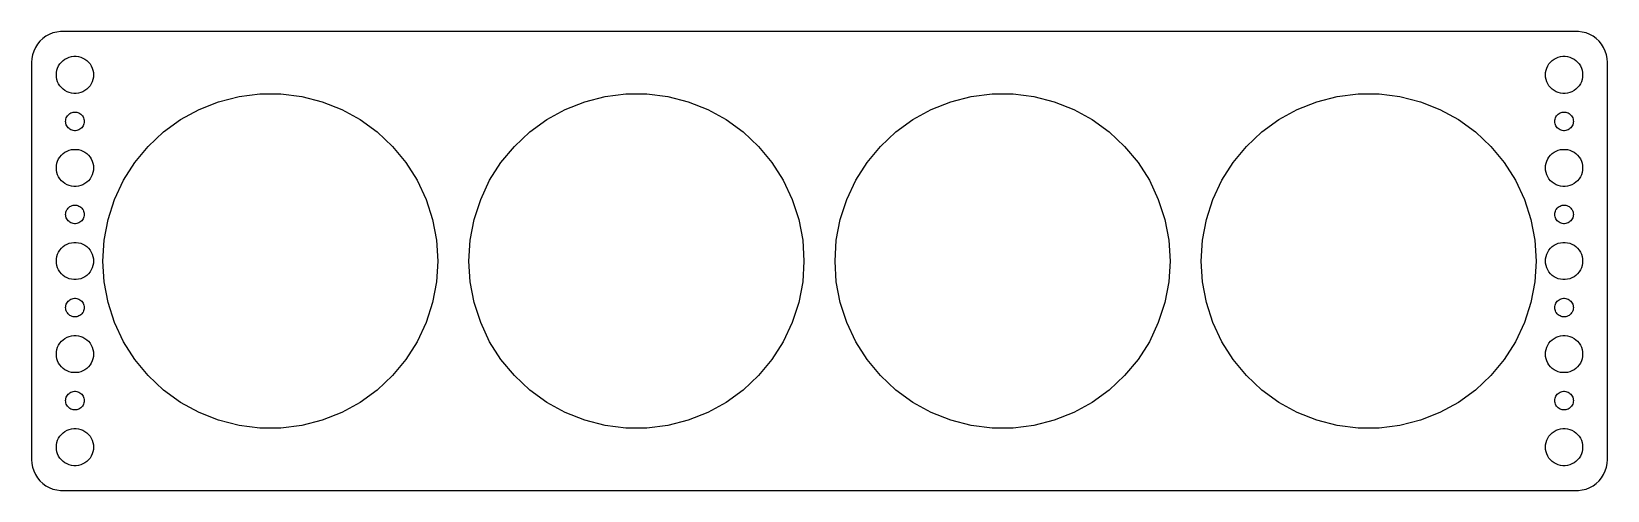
# Model space of a CAD drawing. Header units: metres. Extents: x -127 to 127, y -37 to 37.
import ezdxf

# ---------------------------------------------------------------- set-up
doc = ezdxf.new("R2010")
doc.units = ezdxf.units.M

msp = doc.modelspace()

# ---------------------------------------------------------------- linework, layer by layer
for p, q in [((-125.187, 35.8526), (-125.645, 35.4227)), ((-124.679, 36.2216), (-125.187, 35.8526)), ((-124.129, 36.5241), (-124.679, 36.2216)), ((-123.545, 36.7553), (-124.129, 36.5241)), ((-122.937, 36.9114), (-123.545, 36.7553)), ((-122.314, 36.9901), (-122.937, 36.9114)), ((122.314, 36.9901), (-122.314, 36.9901)), ((122.937, 36.9114), (122.314, 36.9901)), ((123.545, 36.7553), (122.937, 36.9114)), ((124.129, 36.5241), (123.545, 36.7553)), ((124.679, 36.2216), (124.129, 36.5241)), ((125.187, 35.8526), (124.679, 36.2216)), ((125.645, 35.4227), (125.187, 35.8526)), ((-126.843, 33.2434), (-126.961, 32.6267)), ((-126.649, 33.8406), (-126.843, 33.2434)), ((-126.382, 34.4088), (-126.649, 33.8406)), ((-126.045, 34.9389), (-126.382, 34.4088)), ((-125.645, 35.4227), (-126.045, 34.9389)), ((126.045, 34.9389), (125.645, 35.4227)), ((126.382, 34.4088), (126.045, 34.9389)), ((126.649, 33.8406), (126.382, 34.4088)), ((126.843, 33.2434), (126.649, 33.8406)), ((126.961, 32.6267), (126.843, 33.2434)), ((-126.961, 32.6267), (-127, 32)), ((-127, 32), (-127, -32)), ((-122.976, 30.376), (-122.906, 30.7461)), ((-122.906, 30.7461), (-122.789, 31.1044)), ((-122.789, 31.1044), (-122.629, 31.4453)), ((-122.629, 31.4453), (-122.427, 31.7634)), ((-122.427, 31.7634), (-122.187, 32.0536)), ((-122.187, 32.0536), (-121.912, 32.3115)), ((-121.912, 32.3115), (-121.607, 32.533)), ((-121.607, 32.533), (-121.277, 32.7145)), ((-121.277, 32.7145), (-120.927, 32.8532)), ((-120.927, 32.8532), (-120.562, 32.9469)), ((-120.562, 32.9469), (-120.188, 32.9941)), ((-120.188, 32.9941), (-119.812, 32.9941)), ((-119.812, 32.9941), (-119.438, 32.9469)), ((-119.438, 32.9469), (-119.073, 32.8532)), ((-119.073, 32.8532), (-118.723, 32.7145)), ((-118.723, 32.7145), (-118.393, 32.533)), ((-118.393, 32.533), (-118.088, 32.3115)), ((-118.088, 32.3115), (-117.813, 32.0536)), ((-117.813, 32.0536), (-117.573, 31.7634)), ((-117.573, 31.7634), (-117.371, 31.4453)), ((-117.371, 31.4453), (-117.211, 31.1044)), ((-117.211, 31.1044), (-117.094, 30.7461)), ((-117.094, 30.7461), (-117.024, 30.376)), ((117.024, 30.376), (117.094, 30.7461)), ((117.094, 30.7461), (117.211, 31.1044)), ((117.211, 31.1044), (117.371, 31.4453)), ((117.371, 31.4453), (117.573, 31.7634)), ((117.573, 31.7634), (117.813, 32.0536)), ((117.813, 32.0536), (118.088, 32.3115)), ((118.088, 32.3115), (118.393, 32.533)), ((118.393, 32.533), (118.723, 32.7145)), ((118.723, 32.7145), (119.073, 32.8532)), ((119.073, 32.8532), (119.438, 32.9469)), ((119.438, 32.9469), (119.812, 32.9941)), ((119.812, 32.9941), (120.188, 32.9941)), ((120.188, 32.9941), (120.562, 32.9469)), ((120.562, 32.9469), (120.927, 32.8532)), ((120.927, 32.8532), (121.277, 32.7145)), ((121.277, 32.7145), (121.607, 32.533)), ((121.607, 32.533), (121.912, 32.3115)), ((121.912, 32.3115), (122.187, 32.0536)), ((122.187, 32.0536), (122.427, 31.7634)), ((122.427, 31.7634), (122.629, 31.4453)), ((122.629, 31.4453), (122.789, 31.1044)), ((122.789, 31.1044), (122.906, 30.7461)), ((122.906, 30.7461), (122.976, 30.376)), ((127, 32), (126.961, 32.6267)), ((127, -32), (127, 32)), ((-123, 30), (-122.976, 30.376)), ((-122.976, 29.624), (-123, 30)), ((-122.906, 29.2539), (-122.976, 29.624)), ((-122.789, 28.8956), (-122.906, 29.2539)), ((-122.629, 28.5547), (-122.789, 28.8956)), ((-122.427, 28.2366), (-122.629, 28.5547)), ((-122.187, 27.9464), (-122.427, 28.2366)), ((-121.912, 27.6884), (-122.187, 27.9464)), ((-117.813, 27.9464), (-118.088, 27.6884)), ((-117.573, 28.2366), (-117.813, 27.9464)), ((-117.371, 28.5547), (-117.573, 28.2366)), ((-117.211, 28.8956), (-117.371, 28.5547)), ((-117.094, 29.2539), (-117.211, 28.8956)), ((-117.024, 29.624), (-117.094, 29.2539)), ((-117.024, 30.376), (-117, 30)), ((-117, 30), (-117.024, 29.624)), ((117, 30), (117.024, 30.376)), ((117.024, 29.624), (117, 30)), ((117.094, 29.2539), (117.024, 29.624)), ((117.211, 28.8956), (117.094, 29.2539)), ((117.371, 28.5547), (117.211, 28.8956)), ((117.573, 28.2366), (117.371, 28.5547)), ((117.813, 27.9464), (117.573, 28.2366)), ((118.088, 27.6884), (117.813, 27.9464)), ((122.187, 27.9464), (121.912, 27.6884)), ((122.427, 28.2366), (122.187, 27.9464)), ((122.629, 28.5547), (122.427, 28.2366)), ((122.789, 28.8956), (122.629, 28.5547)), ((122.906, 29.2539), (122.789, 28.8956)), ((122.976, 29.624), (122.906, 29.2539)), ((122.976, 30.376), (123, 30)), ((123, 30), (122.976, 29.624)), ((-121.607, 27.467), (-121.912, 27.6884)), ((-121.277, 27.2855), (-121.607, 27.467)), ((-120.927, 27.1468), (-121.277, 27.2855)), ((-120.562, 27.0531), (-120.927, 27.1468)), ((-120.188, 27.0059), (-120.562, 27.0531)), ((-119.812, 27.0059), (-120.188, 27.0059)), ((-119.438, 27.0531), (-119.812, 27.0059)), ((-119.073, 27.1468), (-119.438, 27.0531)), ((-118.723, 27.2855), (-119.073, 27.1468)), ((-118.393, 27.467), (-118.723, 27.2855)), ((-118.088, 27.6884), (-118.393, 27.467)), ((-99.996, 24.4303), (-96.8435, 25.6785)), ((-96.8435, 25.6785), (-93.5593, 26.5217)), ((-93.5593, 26.5217), (-90.1953, 26.9467)), ((-90.1953, 26.9467), (-86.8047, 26.9467)), ((-86.8047, 26.9467), (-83.4407, 26.5217)), ((-83.4407, 26.5217), (-80.1565, 25.6785)), ((-80.1565, 25.6785), (-77.004, 24.4303)), ((-40.996, 24.4303), (-37.8435, 25.6785)), ((-37.8435, 25.6785), (-34.5593, 26.5217)), ((-34.5593, 26.5217), (-31.1953, 26.9467)), ((-31.1953, 26.9467), (-27.8046, 26.9467)), ((-27.8046, 26.9467), (-24.4407, 26.5217)), ((-24.4407, 26.5217), (-21.1565, 25.6785)), ((-21.1565, 25.6785), (-18.004, 24.4303)), ((18.004, 24.4303), (21.1565, 25.6785)), ((21.1565, 25.6785), (24.4407, 26.5217)), ((24.4407, 26.5217), (27.8046, 26.9467)), ((27.8046, 26.9467), (31.1953, 26.9467)), ((31.1953, 26.9467), (34.5593, 26.5217)), ((34.5593, 26.5217), (37.8435, 25.6785)), ((37.8435, 25.6785), (40.996, 24.4303)), ((77.004, 24.4303), (80.1565, 25.6785)), ((80.1565, 25.6785), (83.4407, 26.5217)), ((83.4407, 26.5217), (86.8047, 26.9467)), ((86.8047, 26.9467), (90.1953, 26.9467)), ((90.1953, 26.9467), (93.5593, 26.5217)), ((93.5593, 26.5217), (96.8435, 25.6785)), ((96.8435, 25.6785), (99.996, 24.4303)), ((118.393, 27.467), (118.088, 27.6884)), ((118.723, 27.2855), (118.393, 27.467)), ((119.073, 27.1468), (118.723, 27.2855)), ((119.438, 27.0531), (119.073, 27.1468)), ((119.812, 27.0059), (119.438, 27.0531)), ((120.188, 27.0059), (119.812, 27.0059)), ((120.562, 27.0531), (120.188, 27.0059)), ((120.927, 27.1468), (120.562, 27.0531)), ((121.277, 27.2855), (120.927, 27.1468)), ((121.607, 27.467), (121.277, 27.2855)), ((121.912, 27.6884), (121.607, 27.467)), ((-121.488, 22.688), (-121.453, 22.873)), ((-121.453, 22.873), (-121.395, 23.0522)), ((-121.395, 23.0522), (-121.314, 23.2226)), ((-121.314, 23.2226), (-121.214, 23.3817)), ((-121.214, 23.3817), (-121.093, 23.5268)), ((-121.093, 23.5268), (-120.956, 23.6558)), ((-120.956, 23.6558), (-120.804, 23.7665)), ((-120.804, 23.7665), (-120.639, 23.8572)), ((-120.639, 23.8572), (-120.464, 23.9266)), ((-120.464, 23.9266), (-120.281, 23.9734)), ((-120.281, 23.9734), (-120.094, 23.997)), ((-120.094, 23.997), (-119.906, 23.997)), ((-119.906, 23.997), (-119.719, 23.9734)), ((-119.719, 23.9734), (-119.536, 23.9266)), ((-119.536, 23.9266), (-119.361, 23.8572)), ((-119.361, 23.8572), (-119.196, 23.7665)), ((-119.196, 23.7665), (-119.044, 23.6558)), ((-119.044, 23.6558), (-118.907, 23.5268)), ((-118.907, 23.5268), (-118.786, 23.3817)), ((-118.786, 23.3817), (-118.686, 23.2226)), ((-118.686, 23.2226), (-118.605, 23.0522)), ((-118.605, 23.0522), (-118.547, 22.873)), ((-118.547, 22.873), (-118.512, 22.688)), ((-102.967, 22.7968), (-99.996, 24.4303)), ((-77.004, 24.4303), (-74.0327, 22.7968)), ((-43.9673, 22.7968), (-40.996, 24.4303)), ((-18.004, 24.4303), (-15.0327, 22.7968)), ((15.0327, 22.7968), (18.004, 24.4303)), ((40.996, 24.4303), (43.9673, 22.7968)), ((74.0327, 22.7968), (77.004, 24.4303)), ((99.996, 24.4303), (102.967, 22.7968)), ((118.512, 22.688), (118.547, 22.873)), ((118.547, 22.873), (118.605, 23.0522)), ((118.605, 23.0522), (118.686, 23.2226)), ((118.686, 23.2226), (118.786, 23.3817)), ((118.786, 23.3817), (118.907, 23.5268)), ((118.907, 23.5268), (119.044, 23.6558)), ((119.044, 23.6558), (119.196, 23.7665)), ((119.196, 23.7665), (119.361, 23.8572)), ((119.361, 23.8572), (119.536, 23.9266)), ((119.536, 23.9266), (119.719, 23.9734)), ((119.719, 23.9734), (119.906, 23.997)), ((119.906, 23.997), (120.094, 23.997)), ((120.094, 23.997), (120.281, 23.9734)), ((120.281, 23.9734), (120.464, 23.9266)), ((120.464, 23.9266), (120.639, 23.8572)), ((120.639, 23.8572), (120.804, 23.7665)), ((120.804, 23.7665), (120.956, 23.6558)), ((120.956, 23.6558), (121.093, 23.5268)), ((121.093, 23.5268), (121.214, 23.3817)), ((121.214, 23.3817), (121.314, 23.2226)), ((121.314, 23.2226), (121.395, 23.0522)), ((121.395, 23.0522), (121.453, 22.873)), ((121.453, 22.873), (121.488, 22.688)), ((-121.5, 22.5), (-121.488, 22.688)), ((-121.488, 22.312), (-121.5, 22.5)), ((-121.453, 22.127), (-121.488, 22.312)), ((-121.395, 21.9478), (-121.453, 22.127)), ((-121.314, 21.7774), (-121.395, 21.9478)), ((-121.214, 21.6183), (-121.314, 21.7774)), ((-121.093, 21.4732), (-121.214, 21.6183)), ((-120.956, 21.3442), (-121.093, 21.4732)), ((-120.804, 21.2335), (-120.956, 21.3442)), ((-120.639, 21.1427), (-120.804, 21.2335)), ((-120.464, 21.0734), (-120.639, 21.1427)), ((-120.281, 21.0266), (-120.464, 21.0734)), ((-120.094, 21.003), (-120.281, 21.0266)), ((-119.906, 21.003), (-120.094, 21.003)), ((-119.719, 21.0266), (-119.906, 21.003)), ((-119.536, 21.0734), (-119.719, 21.0266)), ((-119.361, 21.1427), (-119.536, 21.0734)), ((-119.196, 21.2335), (-119.361, 21.1427)), ((-119.044, 21.3442), (-119.196, 21.2335)), ((-118.907, 21.4732), (-119.044, 21.3442)), ((-118.786, 21.6183), (-118.907, 21.4732)), ((-118.686, 21.7774), (-118.786, 21.6183)), ((-118.605, 21.9478), (-118.686, 21.7774)), ((-118.547, 22.127), (-118.605, 21.9478)), ((-118.512, 22.312), (-118.547, 22.127)), ((-118.512, 22.688), (-118.5, 22.5)), ((-118.5, 22.5), (-118.512, 22.312)), ((-108.182, 18.4828), (-105.71, 20.8038)), ((-105.71, 20.8038), (-102.967, 22.7968)), ((-74.0327, 22.7968), (-71.2896, 20.8038)), ((-71.2896, 20.8038), (-68.8178, 18.4828)), ((-49.1821, 18.4828), (-46.7104, 20.8038)), ((-46.7104, 20.8038), (-43.9673, 22.7968)), ((-15.0327, 22.7968), (-12.2896, 20.8038)), ((-12.2896, 20.8038), (-9.81784, 18.4828)), ((9.81784, 18.4828), (12.2896, 20.8038)), ((12.2896, 20.8038), (15.0327, 22.7968)), ((43.9673, 22.7968), (46.7104, 20.8038)), ((46.7104, 20.8038), (49.1821, 18.4828)), ((68.8178, 18.4828), (71.2896, 20.8038)), ((71.2896, 20.8038), (74.0327, 22.7968)), ((102.967, 22.7968), (105.71, 20.8038)), ((105.71, 20.8038), (108.182, 18.4828)), ((118.5, 22.5), (118.512, 22.688)), ((118.512, 22.312), (118.5, 22.5)), ((118.547, 22.127), (118.512, 22.312)), ((118.605, 21.9478), (118.547, 22.127)), ((118.686, 21.7774), (118.605, 21.9478)), ((118.786, 21.6183), (118.686, 21.7774)), ((118.907, 21.4732), (118.786, 21.6183)), ((119.044, 21.3442), (118.907, 21.4732)), ((119.196, 21.2335), (119.044, 21.3442)), ((119.361, 21.1427), (119.196, 21.2335)), ((119.536, 21.0734), (119.361, 21.1427)), ((119.719, 21.0266), (119.536, 21.0734)), ((119.906, 21.003), (119.719, 21.0266)), ((120.094, 21.003), (119.906, 21.003)), ((120.281, 21.0266), (120.094, 21.003)), ((120.464, 21.0734), (120.281, 21.0266)), ((120.639, 21.1427), (120.464, 21.0734)), ((120.804, 21.2335), (120.639, 21.1427)), ((120.956, 21.3442), (120.804, 21.2335)), ((121.093, 21.4732), (120.956, 21.3442)), ((121.214, 21.6183), (121.093, 21.4732)), ((121.314, 21.7774), (121.214, 21.6183)), ((121.395, 21.9478), (121.314, 21.7774)), ((121.453, 22.127), (121.395, 21.9478)), ((121.488, 22.312), (121.453, 22.127)), ((121.488, 22.688), (121.5, 22.5)), ((121.5, 22.5), (121.488, 22.312)), ((-121.277, 17.7145), (-120.927, 17.8532)), ((-120.927, 17.8532), (-120.562, 17.9469)), ((-120.562, 17.9469), (-120.188, 17.9941)), ((-120.188, 17.9941), (-119.812, 17.9941)), ((-119.812, 17.9941), (-119.438, 17.9469)), ((-119.438, 17.9469), (-119.073, 17.8532)), ((-119.073, 17.8532), (-118.723, 17.7145)), ((-110.343, 15.8702), (-108.182, 18.4828)), ((-68.8178, 18.4828), (-66.6565, 15.8702)), ((-51.3435, 15.8702), (-49.1821, 18.4828)), ((-9.81784, 18.4828), (-7.65654, 15.8702)), ((7.65654, 15.8702), (9.81784, 18.4828)), ((49.1821, 18.4828), (51.3435, 15.8702)), ((66.6565, 15.8702), (68.8178, 18.4828)), ((108.182, 18.4828), (110.343, 15.8702)), ((118.723, 17.7145), (119.073, 17.8532)), ((119.073, 17.8532), (119.438, 17.9469)), ((119.438, 17.9469), (119.812, 17.9941)), ((119.812, 17.9941), (120.188, 17.9941)), ((120.188, 17.9941), (120.562, 17.9469)), ((120.562, 17.9469), (120.927, 17.8532)), ((120.927, 17.8532), (121.277, 17.7145)), ((-123, 15), (-122.976, 15.376)), ((-122.976, 15.376), (-122.906, 15.7461)), ((-122.906, 15.7461), (-122.789, 16.1044)), ((-122.789, 16.1044), (-122.629, 16.4453)), ((-122.629, 16.4453), (-122.427, 16.7634)), ((-122.427, 16.7634), (-122.187, 17.0536)), ((-122.187, 17.0536), (-121.912, 17.3115)), ((-121.912, 17.3115), (-121.607, 17.533)), ((-121.607, 17.533), (-121.277, 17.7145)), ((-118.723, 17.7145), (-118.393, 17.533)), ((-118.393, 17.533), (-118.088, 17.3115)), ((-118.088, 17.3115), (-117.813, 17.0536)), ((-117.813, 17.0536), (-117.573, 16.7634)), ((-117.573, 16.7634), (-117.371, 16.4453)), ((-117.371, 16.4453), (-117.211, 16.1044)), ((-117.211, 16.1044), (-117.094, 15.7461)), ((-117.094, 15.7461), (-117.024, 15.376)), ((-117.024, 15.376), (-117, 15)), ((-112.16, 13.0073), (-110.343, 15.8702)), ((-66.6565, 15.8702), (-64.8397, 13.0073)), ((-53.1603, 13.0073), (-51.3435, 15.8702)), ((-7.65654, 15.8702), (-5.83971, 13.0073)), ((5.83971, 13.0073), (7.65654, 15.8702)), ((51.3435, 15.8702), (53.1603, 13.0073)), ((64.8397, 13.0073), (66.6565, 15.8702)), ((110.343, 15.8702), (112.16, 13.0073)), ((117, 15), (117.024, 15.376)), ((117.024, 15.376), (117.094, 15.7461)), ((117.094, 15.7461), (117.211, 16.1044)), ((117.211, 16.1044), (117.371, 16.4453)), ((117.371, 16.4453), (117.573, 16.7634)), ((117.573, 16.7634), (117.813, 17.0536)), ((117.813, 17.0536), (118.088, 17.3115)), ((118.088, 17.3115), (118.393, 17.533)), ((118.393, 17.533), (118.723, 17.7145)), ((121.277, 17.7145), (121.607, 17.533)), ((121.607, 17.533), (121.912, 17.3115)), ((121.912, 17.3115), (122.187, 17.0536)), ((122.187, 17.0536), (122.427, 16.7634)), ((122.427, 16.7634), (122.629, 16.4453)), ((122.629, 16.4453), (122.789, 16.1044)), ((122.789, 16.1044), (122.906, 15.7461)), ((122.906, 15.7461), (122.976, 15.376)), ((122.976, 15.376), (123, 15)), ((-122.976, 14.624), (-123, 15)), ((-122.906, 14.2539), (-122.976, 14.624)), ((-122.789, 13.8956), (-122.906, 14.2539)), ((-122.629, 13.5547), (-122.789, 13.8956)), ((-122.427, 13.2366), (-122.629, 13.5547)), ((-122.187, 12.9464), (-122.427, 13.2366)), ((-121.912, 12.6884), (-122.187, 12.9464)), ((-117.813, 12.9464), (-118.088, 12.6884)), ((-117.573, 13.2366), (-117.813, 12.9464)), ((-117.371, 13.5547), (-117.573, 13.2366)), ((-117.211, 13.8956), (-117.371, 13.5547)), ((-117.094, 14.2539), (-117.211, 13.8956)), ((-117.024, 14.624), (-117.094, 14.2539)), ((-117, 15), (-117.024, 14.624)), ((-113.604, 9.93936), (-112.16, 13.0073)), ((-64.8397, 13.0073), (-63.396, 9.93936)), ((-54.604, 9.93936), (-53.1603, 13.0073)), ((-5.83971, 13.0073), (-4.39603, 9.93936)), ((4.39603, 9.93936), (5.83971, 13.0073)), ((53.1603, 13.0073), (54.604, 9.93936)), ((63.396, 9.93936), (64.8397, 13.0073)), ((112.16, 13.0073), (113.604, 9.93936)), ((117.024, 14.624), (117, 15)), ((117.094, 14.2539), (117.024, 14.624)), ((117.211, 13.8956), (117.094, 14.2539)), ((117.371, 13.5547), (117.211, 13.8956)), ((117.573, 13.2366), (117.371, 13.5547)), ((117.813, 12.9464), (117.573, 13.2366)), ((118.088, 12.6884), (117.813, 12.9464)), ((122.187, 12.9464), (121.912, 12.6884)), ((122.427, 13.2366), (122.187, 12.9464)), ((122.629, 13.5547), (122.427, 13.2366)), ((122.789, 13.8956), (122.629, 13.5547)), ((122.906, 14.2539), (122.789, 13.8956)), ((122.976, 14.624), (122.906, 14.2539)), ((123, 15), (122.976, 14.624)), ((-121.607, 12.467), (-121.912, 12.6884)), ((-121.277, 12.2855), (-121.607, 12.467)), ((-120.927, 12.1468), (-121.277, 12.2855)), ((-120.562, 12.0531), (-120.927, 12.1468)), ((-120.188, 12.0059), (-120.562, 12.0531)), ((-119.812, 12.0059), (-120.188, 12.0059)), ((-119.438, 12.0531), (-119.812, 12.0059)), ((-119.073, 12.1468), (-119.438, 12.0531)), ((-118.723, 12.2855), (-119.073, 12.1468)), ((-118.393, 12.467), (-118.723, 12.2855)), ((-118.088, 12.6884), (-118.393, 12.467)), ((118.393, 12.467), (118.088, 12.6884)), ((118.723, 12.2855), (118.393, 12.467)), ((119.073, 12.1468), (118.723, 12.2855)), ((119.438, 12.0531), (119.073, 12.1468)), ((119.812, 12.0059), (119.438, 12.0531)), ((120.188, 12.0059), (119.812, 12.0059)), ((120.562, 12.0531), (120.188, 12.0059)), ((120.927, 12.1468), (120.562, 12.0531)), ((121.277, 12.2855), (120.927, 12.1468)), ((121.607, 12.467), (121.277, 12.2855)), ((121.912, 12.6884), (121.607, 12.467)), ((-121.5, 7.5), (-121.488, 7.68799)), ((-121.488, 7.68799), (-121.453, 7.87303)), ((-121.453, 7.87303), (-121.395, 8.05219)), ((-121.395, 8.05219), (-121.314, 8.22263)), ((-121.314, 8.22263), (-121.214, 8.38167)), ((-121.214, 8.38167), (-121.093, 8.52681)), ((-121.093, 8.52681), (-120.956, 8.65576)), ((-120.956, 8.65576), (-120.804, 8.76648)), ((-120.804, 8.76648), (-120.639, 8.85724)), ((-120.639, 8.85724), (-120.464, 8.92657)), ((-120.464, 8.92657), (-120.281, 8.97342)), ((-120.281, 8.97342), (-120.094, 8.99704)), ((-120.094, 8.99704), (-119.906, 8.99704)), ((-119.906, 8.99704), (-119.719, 8.97342)), ((-119.719, 8.97342), (-119.536, 8.92657)), ((-119.536, 8.92657), (-119.361, 8.85724)), ((-119.361, 8.85724), (-119.196, 8.76648)), ((-119.196, 8.76648), (-119.044, 8.65576)), ((-119.044, 8.65576), (-118.907, 8.52681)), ((-118.907, 8.52681), (-118.786, 8.38167)), ((-118.786, 8.38167), (-118.686, 8.22263)), ((-118.686, 8.22263), (-118.605, 8.05219)), ((-118.605, 8.05219), (-118.547, 7.87303)), ((-118.547, 7.87303), (-118.512, 7.68799)), ((-118.512, 7.68799), (-118.5, 7.5)), ((-114.652, 6.71461), (-113.604, 9.93936)), ((-63.396, 9.93936), (-62.3483, 6.71461)), ((-55.6517, 6.71461), (-54.604, 9.93936)), ((-4.39603, 9.93936), (-3.34825, 6.71461)), ((3.34825, 6.71461), (4.39603, 9.93936)), ((54.604, 9.93936), (55.6517, 6.71461)), ((62.3483, 6.71461), (63.396, 9.93936)), ((113.604, 9.93936), (114.652, 6.71461)), ((118.5, 7.5), (118.512, 7.68799)), ((118.512, 7.68799), (118.547, 7.87303)), ((118.547, 7.87303), (118.605, 8.05219)), ((118.605, 8.05219), (118.686, 8.22263)), ((118.686, 8.22263), (118.786, 8.38167)), ((118.786, 8.38167), (118.907, 8.52681)), ((118.907, 8.52681), (119.044, 8.65576)), ((119.044, 8.65576), (119.196, 8.76648)), ((119.196, 8.76648), (119.361, 8.85724)), ((119.361, 8.85724), (119.536, 8.92657)), ((119.536, 8.92657), (119.719, 8.97342)), ((119.719, 8.97342), (119.906, 8.99704)), ((119.906, 8.99704), (120.094, 8.99704)), ((120.094, 8.99704), (120.281, 8.97342)), ((120.281, 8.97342), (120.464, 8.92657)), ((120.464, 8.92657), (120.639, 8.85724)), ((120.639, 8.85724), (120.804, 8.76648)), ((120.804, 8.76648), (120.956, 8.65576)), ((120.956, 8.65576), (121.093, 8.52681)), ((121.093, 8.52681), (121.214, 8.38167)), ((121.214, 8.38167), (121.314, 8.22263)), ((121.314, 8.22263), (121.395, 8.05219)), ((121.395, 8.05219), (121.453, 7.87303)), ((121.453, 7.87303), (121.488, 7.68799)), ((121.488, 7.68799), (121.5, 7.5)), ((-121.488, 7.312), (-121.5, 7.5)), ((-121.453, 7.12695), (-121.488, 7.312)), ((-121.395, 6.9478), (-121.453, 7.12695)), ((-121.314, 6.77736), (-121.395, 6.9478)), ((-121.214, 6.61832), (-121.314, 6.77736)), ((-121.093, 6.47318), (-121.214, 6.61832)), ((-120.956, 6.34422), (-121.093, 6.47318)), ((-120.804, 6.23351), (-120.956, 6.34422)), ((-120.639, 6.14275), (-120.804, 6.23351)), ((-120.464, 6.07341), (-120.639, 6.14275)), ((-120.281, 6.02657), (-120.464, 6.07341)), ((-120.094, 6.00294), (-120.281, 6.02657)), ((-119.906, 6.00294), (-120.094, 6.00294)), ((-119.719, 6.02657), (-119.906, 6.00294)), ((-119.536, 6.07341), (-119.719, 6.02657)), ((-119.361, 6.14275), (-119.536, 6.07341)), ((-119.196, 6.23351), (-119.361, 6.14275)), ((-119.044, 6.34422), (-119.196, 6.23351)), ((-118.907, 6.47318), (-119.044, 6.34422)), ((-118.786, 6.61832), (-118.907, 6.47318)), ((-118.686, 6.77736), (-118.786, 6.61832)), ((-118.605, 6.9478), (-118.686, 6.77736)), ((-118.547, 7.12695), (-118.605, 6.9478)), ((-118.512, 7.312), (-118.547, 7.12695)), ((-118.5, 7.5), (-118.512, 7.312)), ((-115.287, 3.38399), (-114.652, 6.71461)), ((-62.3483, 6.71461), (-61.7129, 3.38399)), ((-56.2871, 3.38399), (-55.6517, 6.71461)), ((-3.34825, 6.71461), (-2.71289, 3.38399)), ((2.71289, 3.38399), (3.34825, 6.71461)), ((55.6517, 6.71461), (56.2871, 3.38399)), ((61.7129, 3.38399), (62.3483, 6.71461)), ((114.652, 6.71461), (115.287, 3.38399)), ((118.512, 7.312), (118.5, 7.5)), ((118.547, 7.12695), (118.512, 7.312)), ((118.605, 6.9478), (118.547, 7.12695)), ((118.686, 6.77736), (118.605, 6.9478)), ((118.786, 6.61832), (118.686, 6.77736)), ((118.907, 6.47318), (118.786, 6.61832)), ((119.044, 6.34422), (118.907, 6.47318)), ((119.196, 6.23351), (119.044, 6.34422)), ((119.361, 6.14275), (119.196, 6.23351)), ((119.536, 6.07341), (119.361, 6.14275)), ((119.719, 6.02657), (119.536, 6.07341)), ((119.906, 6.00294), (119.719, 6.02657)), ((120.094, 6.00294), (119.906, 6.00294)), ((120.281, 6.02657), (120.094, 6.00294)), ((120.464, 6.07341), (120.281, 6.02657)), ((120.639, 6.14275), (120.464, 6.07341)), ((120.804, 6.23351), (120.639, 6.14275)), ((120.956, 6.34422), (120.804, 6.23351)), ((121.093, 6.47318), (120.956, 6.34422)), ((121.214, 6.61832), (121.093, 6.47318)), ((121.314, 6.77736), (121.214, 6.61832)), ((121.395, 6.9478), (121.314, 6.77736)), ((121.453, 7.12695), (121.395, 6.9478)), ((121.488, 7.312), (121.453, 7.12695)), ((121.5, 7.5), (121.488, 7.312)), ((-121.607, 2.53297), (-121.277, 2.71448)), ((-121.277, 2.71448), (-120.927, 2.85316)), ((-120.927, 2.85316), (-120.562, 2.94685)), ((-120.562, 2.94685), (-120.188, 2.99408)), ((-120.188, 2.99408), (-119.812, 2.99408)), ((-119.812, 2.99408), (-119.438, 2.94685)), ((-119.438, 2.94685), (-119.073, 2.85316)), ((-119.073, 2.85316), (-118.723, 2.71448)), ((-118.723, 2.71448), (-118.393, 2.53297)), ((-115.5, 0), (-115.287, 3.38399)), ((-61.7129, 3.38399), (-61.5, 0)), ((-56.5, 0), (-56.2871, 3.38399)), ((-2.71289, 3.38399), (-2.5, 0)), ((2.5, 0), (2.71289, 3.38399)), ((56.2871, 3.38399), (56.5, 0)), ((61.5, 0), (61.7129, 3.38399)), ((115.287, 3.38399), (115.5, 0)), ((118.393, 2.53297), (118.723, 2.71448)), ((118.723, 2.71448), (119.073, 2.85316)), ((119.073, 2.85316), (119.438, 2.94685)), ((119.438, 2.94685), (119.812, 2.99408)), ((119.812, 2.99408), (120.188, 2.99408)), ((120.188, 2.99408), (120.562, 2.94685)), ((120.562, 2.94685), (120.927, 2.85316)), ((120.927, 2.85316), (121.277, 2.71448)), ((121.277, 2.71448), (121.607, 2.53297)), ((-123, 0), (-122.976, 0.37599)), ((-122.976, -0.37599), (-123, 0)), ((-122.976, 0.37599), (-122.906, 0.74606)), ((-122.906, 0.74606), (-122.789, 1.10437)), ((-122.789, 1.10437), (-122.629, 1.44525)), ((-122.629, 1.44525), (-122.427, 1.76335)), ((-122.427, 1.76335), (-122.187, 2.05363)), ((-122.187, 2.05363), (-121.912, 2.31154)), ((-121.912, 2.31154), (-121.607, 2.53297)), ((-118.393, 2.53297), (-118.088, 2.31154)), ((-118.088, 2.31154), (-117.813, 2.05363)), ((-117.813, 2.05363), (-117.573, 1.76335)), ((-117.573, 1.76335), (-117.371, 1.44525)), ((-117.371, 1.44525), (-117.211, 1.10437)), ((-117.211, 1.10437), (-117.094, 0.74606)), ((-117.094, 0.74606), (-117.024, 0.37599)), ((-117.024, 0.37599), (-117, 0)), ((-117, 0), (-117.024, -0.37599)), ((-115.287, -3.38399), (-115.5, 0)), ((-61.5, 0), (-61.7129, -3.38399)), ((-56.2871, -3.38399), (-56.5, 0)), ((-2.5, 0), (-2.71289, -3.38399)), ((2.71289, -3.38399), (2.5, 0)), ((56.5, 0), (56.2871, -3.38399)), ((61.7129, -3.38399), (61.5, 0)), ((115.5, 0), (115.287, -3.38399)), ((117, 0), (117.024, 0.37599)), ((117.024, -0.37599), (117, 0)), ((117.024, 0.37599), (117.094, 0.74606)), ((117.094, 0.74606), (117.211, 1.10437)), ((117.211, 1.10437), (117.371, 1.44525)), ((117.371, 1.44525), (117.573, 1.76335)), ((117.573, 1.76335), (117.813, 2.05363)), ((117.813, 2.05363), (118.088, 2.31154)), ((118.088, 2.31154), (118.393, 2.53297)), ((121.607, 2.53297), (121.912, 2.31154)), ((121.912, 2.31154), (122.187, 2.05363)), ((122.187, 2.05363), (122.427, 1.76335)), ((122.427, 1.76335), (122.629, 1.44525)), ((122.629, 1.44525), (122.789, 1.10437)), ((122.789, 1.10437), (122.906, 0.74606)), ((122.906, 0.74606), (122.976, 0.37599)), ((122.976, 0.37599), (123, 0)), ((123, 0), (122.976, -0.37599)), ((-122.906, -0.74606), (-122.976, -0.37599)), ((-122.789, -1.10437), (-122.906, -0.74606)), ((-122.629, -1.44525), (-122.789, -1.10437)), ((-122.427, -1.76335), (-122.629, -1.44525)), ((-122.187, -2.05363), (-122.427, -1.76335)), ((-121.912, -2.31154), (-122.187, -2.05363)), ((-121.607, -2.53297), (-121.912, -2.31154)), ((-121.277, -2.71448), (-121.607, -2.53297)), ((-118.393, -2.53297), (-118.723, -2.71448)), ((-118.088, -2.31154), (-118.393, -2.53297)), ((-117.813, -2.05363), (-118.088, -2.31154)), ((-117.573, -1.76335), (-117.813, -2.05363)), ((-117.371, -1.44525), (-117.573, -1.76335)), ((-117.211, -1.10437), (-117.371, -1.44525)), ((-117.094, -0.74606), (-117.211, -1.10437)), ((-117.024, -0.37599), (-117.094, -0.74606)), ((117.094, -0.74606), (117.024, -0.37599)), ((117.211, -1.10437), (117.094, -0.74606)), ((117.371, -1.44525), (117.211, -1.10437)), ((117.573, -1.76335), (117.371, -1.44525)), ((117.813, -2.05363), (117.573, -1.76335)), ((118.088, -2.31154), (117.813, -2.05363)), ((118.393, -2.53297), (118.088, -2.31154)), ((118.723, -2.71448), (118.393, -2.53297)), ((121.607, -2.53297), (121.277, -2.71448)), ((121.912, -2.31154), (121.607, -2.53297)), ((122.187, -2.05363), (121.912, -2.31154)), ((122.427, -1.76335), (122.187, -2.05363)), ((122.629, -1.44525), (122.427, -1.76335)), ((122.789, -1.10437), (122.629, -1.44525)), ((122.906, -0.74606), (122.789, -1.10437)), ((122.976, -0.37599), (122.906, -0.74606)), ((-120.927, -2.85316), (-121.277, -2.71448)), ((-120.562, -2.94685), (-120.927, -2.85316)), ((-120.188, -2.99408), (-120.562, -2.94685)), ((-119.812, -2.99408), (-120.188, -2.99408)), ((-119.438, -2.94685), (-119.812, -2.99408)), ((-119.073, -2.85316), (-119.438, -2.94685)), ((-118.723, -2.71448), (-119.073, -2.85316)), ((-114.652, -6.71461), (-115.287, -3.38399)), ((-61.7129, -3.38399), (-62.3483, -6.71461)), ((-55.6517, -6.71461), (-56.2871, -3.38399)), ((-2.71289, -3.38399), (-3.34825, -6.71461)), ((3.34825, -6.71461), (2.71289, -3.38399)), ((56.2871, -3.38399), (55.6517, -6.71461)), ((62.3483, -6.71461), (61.7129, -3.38399)), ((115.287, -3.38399), (114.652, -6.71461)), ((119.073, -2.85316), (118.723, -2.71448)), ((119.438, -2.94685), (119.073, -2.85316)), ((119.812, -2.99408), (119.438, -2.94685)), ((120.188, -2.99408), (119.812, -2.99408)), ((120.562, -2.94685), (120.188, -2.99408)), ((120.927, -2.85316), (120.562, -2.94685)), ((121.277, -2.71448), (120.927, -2.85316)), ((-121.5, -7.5), (-121.488, -7.312)), ((-121.488, -7.68799), (-121.5, -7.5)), ((-121.488, -7.312), (-121.453, -7.12695)), ((-121.453, -7.12695), (-121.395, -6.9478)), ((-121.395, -6.9478), (-121.314, -6.77736)), ((-121.314, -6.77736), (-121.214, -6.61832)), ((-121.214, -6.61832), (-121.093, -6.47318)), ((-121.093, -6.47318), (-120.956, -6.34422)), ((-120.956, -6.34422), (-120.804, -6.23351)), ((-120.804, -6.23351), (-120.639, -6.14275)), ((-120.639, -6.14275), (-120.464, -6.07341)), ((-120.464, -6.07341), (-120.281, -6.02657)), ((-120.281, -6.02657), (-120.094, -6.00294)), ((-120.094, -6.00294), (-119.906, -6.00294)), ((-119.906, -6.00294), (-119.719, -6.02657)), ((-119.719, -6.02657), (-119.536, -6.07341)), ((-119.536, -6.07341), (-119.361, -6.14275)), ((-119.361, -6.14275), (-119.196, -6.23351)), ((-119.196, -6.23351), (-119.044, -6.34422)), ((-119.044, -6.34422), (-118.907, -6.47318)), ((-118.907, -6.47318), (-118.786, -6.61832)), ((-118.786, -6.61832), (-118.686, -6.77736)), ((-118.686, -6.77736), (-118.605, -6.9478)), ((-118.605, -6.9478), (-118.547, -7.12695)), ((-118.547, -7.12695), (-118.512, -7.312)), ((-118.512, -7.312), (-118.5, -7.5)), ((-118.5, -7.5), (-118.512, -7.68799)), ((-113.604, -9.93936), (-114.652, -6.71461)), ((-62.3483, -6.71461), (-63.396, -9.93936)), ((-54.604, -9.93936), (-55.6517, -6.71461)), ((-3.34825, -6.71461), (-4.39603, -9.93936)), ((4.39603, -9.93936), (3.34825, -6.71461)), ((55.6517, -6.71461), (54.604, -9.93936)), ((63.396, -9.93936), (62.3483, -6.71461)), ((114.652, -6.71461), (113.604, -9.93936)), ((118.5, -7.5), (118.512, -7.312)), ((118.512, -7.68799), (118.5, -7.5)), ((118.512, -7.312), (118.547, -7.12695)), ((118.547, -7.12695), (118.605, -6.9478)), ((118.605, -6.9478), (118.686, -6.77736)), ((118.686, -6.77736), (118.786, -6.61832)), ((118.786, -6.61832), (118.907, -6.47318)), ((118.907, -6.47318), (119.044, -6.34422)), ((119.044, -6.34422), (119.196, -6.23351)), ((119.196, -6.23351), (119.361, -6.14275)), ((119.361, -6.14275), (119.536, -6.07341)), ((119.536, -6.07341), (119.719, -6.02657)), ((119.719, -6.02657), (119.906, -6.00294)), ((119.906, -6.00294), (120.094, -6.00294)), ((120.094, -6.00294), (120.281, -6.02657)), ((120.281, -6.02657), (120.464, -6.07341)), ((120.464, -6.07341), (120.639, -6.14275)), ((120.639, -6.14275), (120.804, -6.23351)), ((120.804, -6.23351), (120.956, -6.34422)), ((120.956, -6.34422), (121.093, -6.47318)), ((121.093, -6.47318), (121.214, -6.61832)), ((121.214, -6.61832), (121.314, -6.77736)), ((121.314, -6.77736), (121.395, -6.9478)), ((121.395, -6.9478), (121.453, -7.12695)), ((121.453, -7.12695), (121.488, -7.312)), ((121.488, -7.312), (121.5, -7.5)), ((121.5, -7.5), (121.488, -7.68799)), ((-121.453, -7.87303), (-121.488, -7.68799)), ((-121.395, -8.05219), (-121.453, -7.87303)), ((-121.314, -8.22263), (-121.395, -8.05219)), ((-121.214, -8.38167), (-121.314, -8.22263)), ((-121.093, -8.52681), (-121.214, -8.38167)), ((-120.956, -8.65576), (-121.093, -8.52681)), ((-120.804, -8.76648), (-120.956, -8.65576)), ((-120.639, -8.85724), (-120.804, -8.76648)), ((-120.464, -8.92657), (-120.639, -8.85724)), ((-120.281, -8.97342), (-120.464, -8.92657)), ((-120.094, -8.99704), (-120.281, -8.97342)), ((-119.906, -8.99704), (-120.094, -8.99704)), ((-119.719, -8.97342), (-119.906, -8.99704)), ((-119.536, -8.92657), (-119.719, -8.97342)), ((-119.361, -8.85724), (-119.536, -8.92657)), ((-119.196, -8.76648), (-119.361, -8.85724)), ((-119.044, -8.65576), (-119.196, -8.76648)), ((-118.907, -8.52681), (-119.044, -8.65576)), ((-118.786, -8.38167), (-118.907, -8.52681)), ((-118.686, -8.22263), (-118.786, -8.38167)), ((-118.605, -8.05219), (-118.686, -8.22263)), ((-118.547, -7.87303), (-118.605, -8.05219)), ((-118.512, -7.68799), (-118.547, -7.87303)), ((-112.16, -13.0073), (-113.604, -9.93936)), ((-63.396, -9.93936), (-64.8397, -13.0073)), ((-53.1603, -13.0073), (-54.604, -9.93936)), ((-4.39603, -9.93936), (-5.83971, -13.0073)), ((5.83971, -13.0073), (4.39603, -9.93936)), ((54.604, -9.93936), (53.1603, -13.0073)), ((64.8397, -13.0073), (63.396, -9.93936)), ((113.604, -9.93936), (112.16, -13.0073)), ((118.547, -7.87303), (118.512, -7.68799)), ((118.605, -8.05219), (118.547, -7.87303)), ((118.686, -8.22263), (118.605, -8.05219)), ((118.786, -8.38167), (118.686, -8.22263)), ((118.907, -8.52681), (118.786, -8.38167)), ((119.044, -8.65576), (118.907, -8.52681)), ((119.196, -8.76648), (119.044, -8.65576)), ((119.361, -8.85724), (119.196, -8.76648)), ((119.536, -8.92657), (119.361, -8.85724)), ((119.719, -8.97342), (119.536, -8.92657)), ((119.906, -8.99704), (119.719, -8.97342)), ((120.094, -8.99704), (119.906, -8.99704)), ((120.281, -8.97342), (120.094, -8.99704)), ((120.464, -8.92657), (120.281, -8.97342)), ((120.639, -8.85724), (120.464, -8.92657)), ((120.804, -8.76648), (120.639, -8.85724)), ((120.956, -8.65576), (120.804, -8.76648)), ((121.093, -8.52681), (120.956, -8.65576)), ((121.214, -8.38167), (121.093, -8.52681)), ((121.314, -8.22263), (121.214, -8.38167)), ((121.395, -8.05219), (121.314, -8.22263)), ((121.453, -7.87303), (121.395, -8.05219)), ((121.488, -7.68799), (121.453, -7.87303)), ((-122.187, -12.9464), (-121.912, -12.6884)), ((-121.912, -12.6884), (-121.607, -12.467)), ((-121.607, -12.467), (-121.277, -12.2855)), ((-121.277, -12.2855), (-120.927, -12.1468)), ((-120.927, -12.1468), (-120.562, -12.0531)), ((-120.562, -12.0531), (-120.188, -12.0059)), ((-120.188, -12.0059), (-119.812, -12.0059)), ((-119.812, -12.0059), (-119.438, -12.0531)), ((-119.438, -12.0531), (-119.073, -12.1468)), ((-119.073, -12.1468), (-118.723, -12.2855)), ((-118.723, -12.2855), (-118.393, -12.467)), ((-118.393, -12.467), (-118.088, -12.6884)), ((-118.088, -12.6884), (-117.813, -12.9464)), ((117.813, -12.9464), (118.088, -12.6884)), ((118.088, -12.6884), (118.393, -12.467)), ((118.393, -12.467), (118.723, -12.2855)), ((118.723, -12.2855), (119.073, -12.1468)), ((119.073, -12.1468), (119.438, -12.0531)), ((119.438, -12.0531), (119.812, -12.0059)), ((119.812, -12.0059), (120.188, -12.0059)), ((120.188, -12.0059), (120.562, -12.0531)), ((120.562, -12.0531), (120.927, -12.1468)), ((120.927, -12.1468), (121.277, -12.2855)), ((121.277, -12.2855), (121.607, -12.467)), ((121.607, -12.467), (121.912, -12.6884)), ((121.912, -12.6884), (122.187, -12.9464)), ((-123, -15), (-122.976, -14.624)), ((-122.976, -15.376), (-123, -15)), ((-122.976, -14.624), (-122.906, -14.2539)), ((-122.906, -14.2539), (-122.789, -13.8956)), ((-122.789, -13.8956), (-122.629, -13.5547)), ((-122.629, -13.5547), (-122.427, -13.2366)), ((-122.427, -13.2366), (-122.187, -12.9464)), ((-117.813, -12.9464), (-117.573, -13.2366)), ((-117.573, -13.2366), (-117.371, -13.5547)), ((-117.371, -13.5547), (-117.211, -13.8956)), ((-117.211, -13.8956), (-117.094, -14.2539)), ((-117.094, -14.2539), (-117.024, -14.624)), ((-117.024, -14.624), (-117, -15)), ((-117, -15), (-117.024, -15.376)), ((-110.343, -15.8702), (-112.16, -13.0073)), ((-64.8397, -13.0073), (-66.6565, -15.8702)), ((-51.3435, -15.8702), (-53.1603, -13.0073)), ((-5.83971, -13.0073), (-7.65654, -15.8702)), ((7.65654, -15.8702), (5.83971, -13.0073)), ((53.1603, -13.0073), (51.3435, -15.8702)), ((66.6565, -15.8702), (64.8397, -13.0073)), ((112.16, -13.0073), (110.343, -15.8702)), ((117, -15), (117.024, -14.624)), ((117.024, -15.376), (117, -15)), ((117.024, -14.624), (117.094, -14.2539)), ((117.094, -14.2539), (117.211, -13.8956)), ((117.211, -13.8956), (117.371, -13.5547)), ((117.371, -13.5547), (117.573, -13.2366)), ((117.573, -13.2366), (117.813, -12.9464)), ((122.187, -12.9464), (122.427, -13.2366)), ((122.427, -13.2366), (122.629, -13.5547)), ((122.629, -13.5547), (122.789, -13.8956)), ((122.789, -13.8956), (122.906, -14.2539)), ((122.906, -14.2539), (122.976, -14.624)), ((122.976, -14.624), (123, -15)), ((123, -15), (122.976, -15.376)), ((-122.906, -15.7461), (-122.976, -15.376)), ((-122.789, -16.1044), (-122.906, -15.7461)), ((-122.629, -16.4453), (-122.789, -16.1044)), ((-122.427, -16.7634), (-122.629, -16.4453)), ((-122.187, -17.0536), (-122.427, -16.7634)), ((-121.912, -17.3115), (-122.187, -17.0536)), ((-121.607, -17.533), (-121.912, -17.3115)), ((-121.277, -17.7145), (-121.607, -17.533)), ((-120.927, -17.8532), (-121.277, -17.7145)), ((-118.723, -17.7145), (-119.073, -17.8532)), ((-118.393, -17.533), (-118.723, -17.7145)), ((-118.088, -17.3115), (-118.393, -17.533)), ((-117.813, -17.0536), (-118.088, -17.3115)), ((-117.573, -16.7634), (-117.813, -17.0536)), ((-117.371, -16.4453), (-117.573, -16.7634)), ((-117.211, -16.1044), (-117.371, -16.4453)), ((-117.094, -15.7461), (-117.211, -16.1044)), ((-117.024, -15.376), (-117.094, -15.7461)), ((-108.182, -18.4828), (-110.343, -15.8702)), ((-66.6565, -15.8702), (-68.8178, -18.4828)), ((-49.1821, -18.4828), (-51.3435, -15.8702)), ((-7.65654, -15.8702), (-9.81784, -18.4828)), ((9.81784, -18.4828), (7.65654, -15.8702)), ((51.3435, -15.8702), (49.1821, -18.4828)), ((68.8178, -18.4828), (66.6565, -15.8702)), ((110.343, -15.8702), (108.182, -18.4828)), ((117.094, -15.7461), (117.024, -15.376)), ((117.211, -16.1044), (117.094, -15.7461)), ((117.371, -16.4453), (117.211, -16.1044)), ((117.573, -16.7634), (117.371, -16.4453)), ((117.813, -17.0536), (117.573, -16.7634)), ((118.088, -17.3115), (117.813, -17.0536)), ((118.393, -17.533), (118.088, -17.3115)), ((118.723, -17.7145), (118.393, -17.533)), ((119.073, -17.8532), (118.723, -17.7145)), ((121.277, -17.7145), (120.927, -17.8532)), ((121.607, -17.533), (121.277, -17.7145)), ((121.912, -17.3115), (121.607, -17.533)), ((122.187, -17.0536), (121.912, -17.3115)), ((122.427, -16.7634), (122.187, -17.0536)), ((122.629, -16.4453), (122.427, -16.7634)), ((122.789, -16.1044), (122.629, -16.4453)), ((122.906, -15.7461), (122.789, -16.1044)), ((122.976, -15.376), (122.906, -15.7461)), ((-120.562, -17.9469), (-120.927, -17.8532)), ((-120.188, -17.9941), (-120.562, -17.9469)), ((-119.812, -17.9941), (-120.188, -17.9941)), ((-119.438, -17.9469), (-119.812, -17.9941)), ((-119.073, -17.8532), (-119.438, -17.9469)), ((-105.71, -20.8038), (-108.182, -18.4828)), ((-68.8178, -18.4828), (-71.2896, -20.8038)), ((-46.7104, -20.8038), (-49.1821, -18.4828)), ((-9.81784, -18.4828), (-12.2896, -20.8038)), ((12.2896, -20.8038), (9.81784, -18.4828)), ((49.1821, -18.4828), (46.7104, -20.8038)), ((71.2896, -20.8038), (68.8178, -18.4828)), ((108.182, -18.4828), (105.71, -20.8038)), ((119.438, -17.9469), (119.073, -17.8532)), ((119.812, -17.9941), (119.438, -17.9469)), ((120.188, -17.9941), (119.812, -17.9941)), ((120.562, -17.9469), (120.188, -17.9941)), ((120.927, -17.8532), (120.562, -17.9469)), ((-121.5, -22.5), (-121.488, -22.312)), ((-121.488, -22.688), (-121.5, -22.5)), ((-121.488, -22.312), (-121.453, -22.127)), ((-121.453, -22.873), (-121.488, -22.688)), ((-121.453, -22.127), (-121.395, -21.9478)), ((-121.395, -21.9478), (-121.314, -21.7774)), ((-121.314, -21.7774), (-121.214, -21.6183)), ((-121.214, -21.6183), (-121.093, -21.4732)), ((-121.093, -21.4732), (-120.956, -21.3442)), ((-120.956, -21.3442), (-120.804, -21.2335)), ((-120.804, -21.2335), (-120.639, -21.1427)), ((-120.639, -21.1427), (-120.464, -21.0734)), ((-120.464, -21.0734), (-120.281, -21.0266)), ((-120.281, -21.0266), (-120.094, -21.003)), ((-120.094, -21.003), (-119.906, -21.003)), ((-119.906, -21.003), (-119.719, -21.0266)), ((-119.719, -21.0266), (-119.536, -21.0734)), ((-119.536, -21.0734), (-119.361, -21.1427)), ((-119.361, -21.1427), (-119.196, -21.2335)), ((-119.196, -21.2335), (-119.044, -21.3442)), ((-119.044, -21.3442), (-118.907, -21.4732)), ((-118.907, -21.4732), (-118.786, -21.6183)), ((-118.786, -21.6183), (-118.686, -21.7774)), ((-118.686, -21.7774), (-118.605, -21.9478)), ((-118.605, -21.9478), (-118.547, -22.127)), ((-118.547, -22.127), (-118.512, -22.312)), ((-118.512, -22.688), (-118.547, -22.873)), ((-118.512, -22.312), (-118.5, -22.5)), ((-118.5, -22.5), (-118.512, -22.688)), ((-102.967, -22.7968), (-105.71, -20.8038)), ((-99.996, -24.4303), (-102.967, -22.7968)), ((-74.0327, -22.7968), (-77.004, -24.4303)), ((-71.2896, -20.8038), (-74.0327, -22.7968)), ((-43.9673, -22.7968), (-46.7104, -20.8038)), ((-40.996, -24.4303), (-43.9673, -22.7968)), ((-15.0327, -22.7968), (-18.004, -24.4303)), ((-12.2896, -20.8038), (-15.0327, -22.7968)), ((15.0327, -22.7968), (12.2896, -20.8038)), ((18.004, -24.4303), (15.0327, -22.7968)), ((43.9673, -22.7968), (40.996, -24.4303)), ((46.7104, -20.8038), (43.9673, -22.7968)), ((74.0327, -22.7968), (71.2896, -20.8038)), ((77.004, -24.4303), (74.0327, -22.7968)), ((102.967, -22.7968), (99.996, -24.4303)), ((105.71, -20.8038), (102.967, -22.7968)), ((118.5, -22.5), (118.512, -22.312)), ((118.512, -22.688), (118.5, -22.5)), ((118.512, -22.312), (118.547, -22.127)), ((118.547, -22.873), (118.512, -22.688)), ((118.547, -22.127), (118.605, -21.9478)), ((118.605, -21.9478), (118.686, -21.7774)), ((118.686, -21.7774), (118.786, -21.6183)), ((118.786, -21.6183), (118.907, -21.4732)), ((118.907, -21.4732), (119.044, -21.3442)), ((119.044, -21.3442), (119.196, -21.2335)), ((119.196, -21.2335), (119.361, -21.1427)), ((119.361, -21.1427), (119.536, -21.0734)), ((119.536, -21.0734), (119.719, -21.0266)), ((119.719, -21.0266), (119.906, -21.003)), ((119.906, -21.003), (120.094, -21.003)), ((120.094, -21.003), (120.281, -21.0266)), ((120.281, -21.0266), (120.464, -21.0734)), ((120.464, -21.0734), (120.639, -21.1427)), ((120.639, -21.1427), (120.804, -21.2335)), ((120.804, -21.2335), (120.956, -21.3442)), ((120.956, -21.3442), (121.093, -21.4732)), ((121.093, -21.4732), (121.214, -21.6183)), ((121.214, -21.6183), (121.314, -21.7774)), ((121.314, -21.7774), (121.395, -21.9478)), ((121.395, -21.9478), (121.453, -22.127)), ((121.453, -22.127), (121.488, -22.312)), ((121.488, -22.688), (121.453, -22.873)), ((121.488, -22.312), (121.5, -22.5)), ((121.5, -22.5), (121.488, -22.688)), ((-121.395, -23.0522), (-121.453, -22.873)), ((-121.314, -23.2226), (-121.395, -23.0522)), ((-121.214, -23.3817), (-121.314, -23.2226)), ((-121.093, -23.5268), (-121.214, -23.3817)), ((-120.956, -23.6558), (-121.093, -23.5268)), ((-120.804, -23.7665), (-120.956, -23.6558)), ((-120.639, -23.8572), (-120.804, -23.7665)), ((-120.464, -23.9266), (-120.639, -23.8572)), ((-120.281, -23.9734), (-120.464, -23.9266)), ((-120.094, -23.997), (-120.281, -23.9734)), ((-119.906, -23.997), (-120.094, -23.997)), ((-119.719, -23.9734), (-119.906, -23.997)), ((-119.536, -23.9266), (-119.719, -23.9734)), ((-119.361, -23.8572), (-119.536, -23.9266)), ((-119.196, -23.7665), (-119.361, -23.8572)), ((-119.044, -23.6558), (-119.196, -23.7665)), ((-118.907, -23.5268), (-119.044, -23.6558)), ((-118.786, -23.3817), (-118.907, -23.5268)), ((-118.686, -23.2226), (-118.786, -23.3817)), ((-118.605, -23.0522), (-118.686, -23.2226)), ((-118.547, -22.873), (-118.605, -23.0522)), ((-96.8435, -25.6785), (-99.996, -24.4303)), ((-77.004, -24.4303), (-80.1565, -25.6785)), ((-37.8435, -25.6785), (-40.996, -24.4303)), ((-18.004, -24.4303), (-21.1565, -25.6785)), ((21.1565, -25.6785), (18.004, -24.4303)), ((40.996, -24.4303), (37.8435, -25.6785)), ((80.1565, -25.6785), (77.004, -24.4303)), ((99.996, -24.4303), (96.8435, -25.6785)), ((118.605, -23.0522), (118.547, -22.873)), ((118.686, -23.2226), (118.605, -23.0522)), ((118.786, -23.3817), (118.686, -23.2226)), ((118.907, -23.5268), (118.786, -23.3817)), ((119.044, -23.6558), (118.907, -23.5268)), ((119.196, -23.7665), (119.044, -23.6558)), ((119.361, -23.8572), (119.196, -23.7665)), ((119.536, -23.9266), (119.361, -23.8572)), ((119.719, -23.9734), (119.536, -23.9266)), ((119.906, -23.997), (119.719, -23.9734)), ((120.094, -23.997), (119.906, -23.997)), ((120.281, -23.9734), (120.094, -23.997)), ((120.464, -23.9266), (120.281, -23.9734)), ((120.639, -23.8572), (120.464, -23.9266)), ((120.804, -23.7665), (120.639, -23.8572)), ((120.956, -23.6558), (120.804, -23.7665)), ((121.093, -23.5268), (120.956, -23.6558)), ((121.214, -23.3817), (121.093, -23.5268)), ((121.314, -23.2226), (121.214, -23.3817)), ((121.395, -23.0522), (121.314, -23.2226)), ((121.453, -22.873), (121.395, -23.0522)), ((-122.187, -27.9464), (-121.912, -27.6884)), ((-121.912, -27.6884), (-121.607, -27.467)), ((-121.607, -27.467), (-121.277, -27.2855)), ((-121.277, -27.2855), (-120.927, -27.1468)), ((-120.927, -27.1468), (-120.562, -27.0531)), ((-120.562, -27.0531), (-120.188, -27.0059)), ((-120.188, -27.0059), (-119.812, -27.0059)), ((-119.812, -27.0059), (-119.438, -27.0531)), ((-119.438, -27.0531), (-119.073, -27.1468)), ((-119.073, -27.1468), (-118.723, -27.2855)), ((-118.723, -27.2855), (-118.393, -27.467)), ((-118.393, -27.467), (-118.088, -27.6884)), ((-118.088, -27.6884), (-117.813, -27.9464)), ((-93.5593, -26.5217), (-96.8435, -25.6785)), ((-90.1953, -26.9467), (-93.5593, -26.5217)), ((-86.8047, -26.9467), (-90.1953, -26.9467)), ((-83.4407, -26.5217), (-86.8047, -26.9467)), ((-80.1565, -25.6785), (-83.4407, -26.5217)), ((-34.5593, -26.5217), (-37.8435, -25.6785)), ((-31.1953, -26.9467), (-34.5593, -26.5217)), ((-27.8046, -26.9467), (-31.1953, -26.9467)), ((-24.4407, -26.5217), (-27.8046, -26.9467)), ((-21.1565, -25.6785), (-24.4407, -26.5217)), ((24.4407, -26.5217), (21.1565, -25.6785)), ((27.8046, -26.9467), (24.4407, -26.5217)), ((31.1953, -26.9467), (27.8046, -26.9467)), ((34.5593, -26.5217), (31.1953, -26.9467)), ((37.8435, -25.6785), (34.5593, -26.5217)), ((83.4407, -26.5217), (80.1565, -25.6785)), ((86.8047, -26.9467), (83.4407, -26.5217)), ((90.1953, -26.9467), (86.8047, -26.9467)), ((93.5593, -26.5217), (90.1953, -26.9467)), ((96.8435, -25.6785), (93.5593, -26.5217)), ((117.813, -27.9464), (118.088, -27.6884)), ((118.088, -27.6884), (118.393, -27.467)), ((118.393, -27.467), (118.723, -27.2855)), ((118.723, -27.2855), (119.073, -27.1468)), ((119.073, -27.1468), (119.438, -27.0531)), ((119.438, -27.0531), (119.812, -27.0059)), ((119.812, -27.0059), (120.188, -27.0059)), ((120.188, -27.0059), (120.562, -27.0531)), ((120.562, -27.0531), (120.927, -27.1468)), ((120.927, -27.1468), (121.277, -27.2855)), ((121.277, -27.2855), (121.607, -27.467)), ((121.607, -27.467), (121.912, -27.6884)), ((121.912, -27.6884), (122.187, -27.9464)), ((-123, -30), (-122.976, -29.624)), ((-122.976, -30.376), (-123, -30)), ((-122.976, -29.624), (-122.906, -29.2539)), ((-122.906, -30.7461), (-122.976, -30.376)), ((-122.906, -29.2539), (-122.789, -28.8956)), ((-122.789, -28.8956), (-122.629, -28.5547)), ((-122.629, -28.5547), (-122.427, -28.2366)), ((-122.427, -28.2366), (-122.187, -27.9464)), ((-117.813, -27.9464), (-117.573, -28.2366)), ((-117.573, -28.2366), (-117.371, -28.5547)), ((-117.371, -28.5547), (-117.211, -28.8956)), ((-117.211, -28.8956), (-117.094, -29.2539)), ((-117.094, -29.2539), (-117.024, -29.624)), ((-117.024, -30.376), (-117.094, -30.7461)), ((-117.024, -29.624), (-117, -30)), ((-117, -30), (-117.024, -30.376)), ((117, -30), (117.024, -29.624)), ((117.024, -30.376), (117, -30)), ((117.024, -29.624), (117.094, -29.2539)), ((117.094, -30.7461), (117.024, -30.376)), ((117.094, -29.2539), (117.211, -28.8956)), ((117.211, -28.8956), (117.371, -28.5547)), ((117.371, -28.5547), (117.573, -28.2366)), ((117.573, -28.2366), (117.813, -27.9464)), ((122.187, -27.9464), (122.427, -28.2366)), ((122.427, -28.2366), (122.629, -28.5547)), ((122.629, -28.5547), (122.789, -28.8956)), ((122.789, -28.8956), (122.906, -29.2539)), ((122.906, -29.2539), (122.976, -29.624)), ((122.976, -30.376), (122.906, -30.7461)), ((122.976, -29.624), (123, -30)), ((123, -30), (122.976, -30.376)), ((-127, -32), (-126.961, -32.6267)), ((-126.961, -32.6267), (-126.843, -33.2434)), ((-122.789, -31.1044), (-122.906, -30.7461)), ((-122.629, -31.4453), (-122.789, -31.1044)), ((-122.427, -31.7634), (-122.629, -31.4453)), ((-122.187, -32.0536), (-122.427, -31.7634)), ((-121.912, -32.3115), (-122.187, -32.0536)), ((-121.607, -32.533), (-121.912, -32.3115)), ((-121.277, -32.7145), (-121.607, -32.533)), ((-120.927, -32.8532), (-121.277, -32.7145)), ((-120.562, -32.9469), (-120.927, -32.8532)), ((-120.188, -32.9941), (-120.562, -32.9469)), ((-119.812, -32.9941), (-120.188, -32.9941)), ((-119.438, -32.9469), (-119.812, -32.9941)), ((-119.073, -32.8532), (-119.438, -32.9469)), ((-118.723, -32.7145), (-119.073, -32.8532)), ((-118.393, -32.533), (-118.723, -32.7145)), ((-118.088, -32.3115), (-118.393, -32.533)), ((-117.813, -32.0536), (-118.088, -32.3115)), ((-117.573, -31.7634), (-117.813, -32.0536)), ((-117.371, -31.4453), (-117.573, -31.7634)), ((-117.211, -31.1044), (-117.371, -31.4453)), ((-117.094, -30.7461), (-117.211, -31.1044)), ((117.211, -31.1044), (117.094, -30.7461)), ((117.371, -31.4453), (117.211, -31.1044)), ((117.573, -31.7634), (117.371, -31.4453)), ((117.813, -32.0536), (117.573, -31.7634)), ((118.088, -32.3115), (117.813, -32.0536)), ((118.393, -32.533), (118.088, -32.3115)), ((118.723, -32.7145), (118.393, -32.533)), ((119.073, -32.8532), (118.723, -32.7145)), ((119.438, -32.9469), (119.073, -32.8532)), ((119.812, -32.9941), (119.438, -32.9469)), ((120.188, -32.9941), (119.812, -32.9941)), ((120.562, -32.9469), (120.188, -32.9941)), ((120.927, -32.8532), (120.562, -32.9469)), ((121.277, -32.7145), (120.927, -32.8532)), ((121.607, -32.533), (121.277, -32.7145)), ((121.912, -32.3115), (121.607, -32.533)), ((122.187, -32.0536), (121.912, -32.3115)), ((122.427, -31.7634), (122.187, -32.0536)), ((122.629, -31.4453), (122.427, -31.7634)), ((122.789, -31.1044), (122.629, -31.4453)), ((122.906, -30.7461), (122.789, -31.1044)), ((126.843, -33.2434), (126.961, -32.6267)), ((126.961, -32.6267), (127, -32)), ((-126.843, -33.2434), (-126.649, -33.8406)), ((-126.649, -33.8406), (-126.382, -34.4088)), ((-126.382, -34.4088), (-126.045, -34.9389)), ((-126.045, -34.9389), (-125.645, -35.4227)), ((-125.645, -35.4227), (-125.187, -35.8526)), ((125.187, -35.8526), (125.645, -35.4227)), ((125.645, -35.4227), (126.045, -34.9389)), ((126.045, -34.9389), (126.382, -34.4088)), ((126.382, -34.4088), (126.649, -33.8406)), ((126.649, -33.8406), (126.843, -33.2434)), ((-125.187, -35.8526), (-124.679, -36.2216)), ((-124.679, -36.2216), (-124.129, -36.5241)), ((-124.129, -36.5241), (-123.545, -36.7553)), ((-123.545, -36.7553), (-122.937, -36.9114)), ((-122.937, -36.9114), (-122.314, -36.9901)), ((-122.314, -36.9901), (122.314, -36.9901)), ((122.314, -36.9901), (122.937, -36.9114)), ((122.937, -36.9114), (123.545, -36.7553)), ((123.545, -36.7553), (124.129, -36.5241)), ((124.129, -36.5241), (124.679, -36.2216)), ((124.679, -36.2216), (125.187, -35.8526))]:
    msp.add_line(p, q)

doc.saveas('drawing.dxf')
